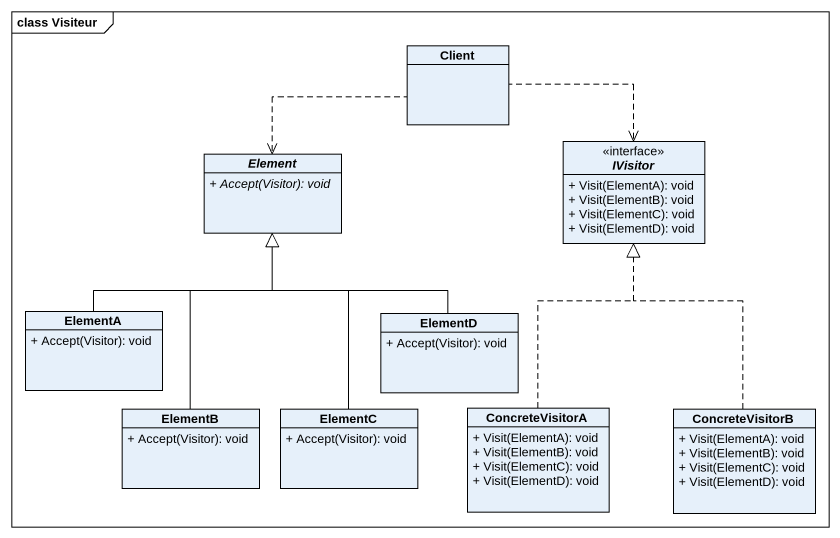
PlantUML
@startuml
mainframe class Visiteur
hide circle
hide empty members
skinparam classAttributeIconSize 0
class Client
abstract class Element {
  {abstract} + Accept(Visitor): void
}
interface IVisitor <<interface>> {
  + Visit(ElementA): void
  + Visit(ElementB): void
  + Visit(ElementC): void
  + Visit(ElementD): void
}
class ElementA {
  + Accept(Visitor): void
}
class ElementD {
  + Accept(Visitor): void
}
class ElementB {
  + Accept(Visitor): void
}
class ElementC {
  + Accept(Visitor): void
}
class ConcreteVisitorA {
  + Visit(ElementA): void
  + Visit(ElementB): void
  + Visit(ElementC): void
  + Visit(ElementD): void
}
class ConcreteVisitorB {
  + Visit(ElementA): void
  + Visit(ElementB): void
  + Visit(ElementC): void
  + Visit(ElementD): void
}
Client .left.> Element
Client ..> IVisitor
ElementA -up-|> Element
ElementD -up-|> Element
ElementB -up-|> Element
ElementC -up-|> Element
ConcreteVisitorA .up.|> IVisitor
ConcreteVisitorB .up.|> IVisitor
@enduml
